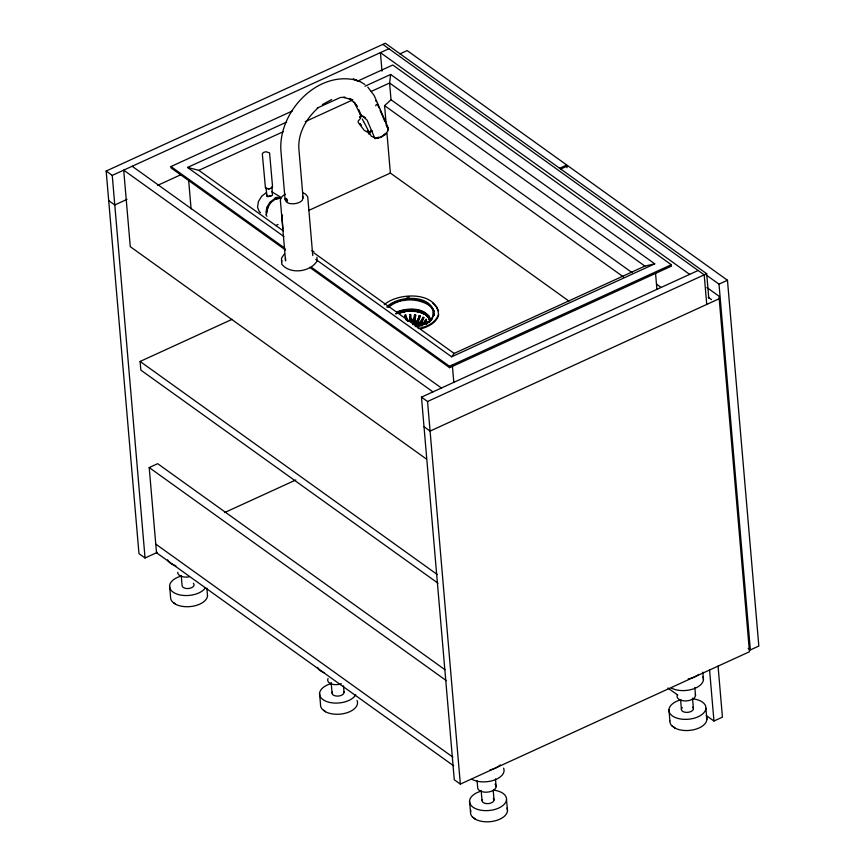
<?xml version="1.0" encoding="UTF-8"?>
<svg xmlns="http://www.w3.org/2000/svg" width="865" height="865" viewBox="0 0 865 865"><rect width="100%" height="100%" fill="white"/><g stroke="black" fill="none" stroke-linecap="round" stroke-linejoin="round"><path stroke-width="1.3" d="M271.913 186.667L272.453 195.328L267.901 196.712L266.874 195.998L266.896 194.776M414.605 314.774L415.557 314.979L414.53 314.979A7.417 1.86 -85 0 1 413.427 320.839L413.146 322.353M414.173 322.483L414.454 320.969A7.417 1.86 -85 0 0 415.557 315.109L415.632 314.903M409.729 314.59C411.372 313.671 408.691 316.46 409.945 318.59M413.167 322.569L413.448 321.034A7.677 1.925 -85 0 0 414.595 314.968M317.942 108.039C306.145 118.559 297.311 134.021 298.987 150.24L303.064 197.836L302.328 200.107A9.45 5.233 -4.9 0 1 298.047 202.907C293.992 204.367 284.985 204.681 285.234 198.582M315.747 259.381L451.617 356.812L654.729 263.836L390.645 74.466L389.596 83.018L391.034 99.778L632.088 272.637M388.05 128.809L387.617 126.366L374.188 95.55L367.776 87.073M265.955 212.866L266.809 207.373L269.999 202.172L274.659 198.68L279.546 197.804L278.487 197.447M266.528 213.915L267.793 207.222L267.08 211.806M417.611 321.931A7.547 3.428 -75.1 0 0 420.076 316.136L419.957 316.136A7.288 3.309 -75.1 0 1 417.579 321.737L417.319 322.256L419.514 322.71A7.309 4.595 -62.4 0 0 421.374 320.785C423.007 316.266 424.975 317.347 422.131 321.196A7.309 4.595 -62.4 0 1 420.271 323.121L419.374 324.472L418.595 323.845L419.374 324.472M282.563 214.985L282.001 217.212L282.963 228.955M423.169 317.217L421.774 319.899A7.093 4.455 -62.4 0 1 419.471 322.515L418.617 324.061M423.915 317.628L422.531 320.31A7.093 4.455 -62.4 0 1 420.217 322.926L419.352 324.256M419.082 322.775L417.308 322.039L416.995 323.391L416.076 323.11L416.649 321.445A7.288 3.309 -75.1 0 0 419.028 315.855L420.109 315.952M424.531 321.737C426.607 317.217 427.418 321.099 424.564 323.078A7.309 5.525 -44.8 0 1 422.261 324.689L421.147 325.878L420.617 325.37L421.677 323.964A7.093 5.363 -44.8 0 0 424.531 321.737M426.272 319.315L424.023 322.558A7.309 5.525 -44.8 0 1 421.731 324.17L420.617 325.37M426.045 319.315L426.575 319.834L425.061 322.256A7.093 5.363 -44.8 0 1 422.207 324.472L421.125 325.662L420.595 325.143M375.778 105.844L376.361 104.395M414.119 324.537L414.108 322.688M434.273 314.222C431.7 321.693 423.472 325.305 416.206 326.624M438.523 314.449C435.679 322.991 426.358 327.002 418.152 328.549M427.98 321.899L428.564 322.386M270.615 202.615L275.73 198.918L280.898 197.999M267.436 208.108L270.799 202.615M284.196 254.191L281.536 258.127L281.622 261.965M451.617 356.812L454.157 353.417L644.89 266.096L654.729 263.836M370.88 130.81L369.55 132.313L368.793 131.977M360.813 118.116L358.175 121.035L358.283 122.581L364.262 130.399L367.182 131.999M369.506 133.794L368.901 134.151L367.322 130.474M384.255 304.696C398.019 292.305 437.582 290.921 438.587 315.271C436.144 323.088 427.991 326.84 420.693 328.949M386.742 307.032C398.041 294.987 433.462 293.7 434.349 315.044M387.628 307.032C400.095 296.338 425.807 295.408 434.327 311.303M388.515 307.313C399.349 297.863 416.93 297.776 428.932 305.172M428.564 321.661C434.771 317.823 434.857 308.643 428.478 304.923M428.651 322.483L431.029 320.082M429.018 322.277L432.23 319.034M385.531 134.183L380.697 137.373L386.558 132.994L380.697 137.373L374.923 138.476L367.074 120.062L360.186 114.299L354.207 102.211L357.213 106.514L354.618 102.816L349.017 98.545L351.936 99.616L343.513 97.377L345.243 97.431L341.113 97.421M384.19 135.362L385.985 133.707M386.287 125.468L384.59 105.638L391.034 99.778M270.713 188.592L271.859 187.683M266.528 192.549L261.717 196.16L258.43 201.523L257.543 207.189L259.305 211.655L260.538 212.649M359.591 116.862L361.051 115.802M359.786 117.543L361.505 116.375M285.374 194.203C282.466 195.652 279.471 198.561 280.519 202.129L285.558 260.927L285.493 257.954M322.353 104.557L331.695 99.551M412.702 324.667C417.341 321.996 410.086 318.828 407.512 320.947M425.904 324.061L428.218 322.688M157.3 552.389L145.05 558.001L138.973 553.643L106.168 171.032L385.314 43.25L706.683 273.708L708.792 298.187M106.168 171.032L112.245 175.39L388.893 48.743M399.9 53.9L407.166 50.581L566.78 165.031L567.008 167.724M285.515 250.007L171.086 167.951L170.967 166.545L292.294 111.012M357.245 81.278L392.786 65.005L671.305 264.733L671.424 266.128L449.605 367.679L309.584 267.263M283.969 236.588L187.543 167.442L286.65 122.073M317.239 108.071L340.486 97.431M364.954 86.23L390.645 74.466M127.025 199.372L114.785 204.983L108.709 200.626M157.625 185.37L180.882 174.719M187.543 167.442L198.853 170.34L283.223 131.718M305.226 121.641L352.909 99.81M371.258 91.42L389.596 83.018L644.89 266.096M275.632 225.581L278.076 224.468M308.589 210.498L390.375 173.054L568.975 301.128M559.514 168.361L566.78 165.031M438.025 583.215L140.854 370.123L140.108 361.451L232.123 319.326M560.585 169.129L567.851 165.799L727.465 280.26L758.832 646.036L750.355 649.918L748.171 648.35M453.682 765.849L156.511 552.757L149.202 467.554L157.679 463.683L444.978 669.705M311.324 267.199L449.486 366.273L671.305 264.733M706.91 287.526L718.977 296.176L749.458 651.756L460.342 784.101L454.276 779.754L421.471 397.143L698.12 270.496M421.471 397.143L427.548 401.49L706.683 273.708M705.872 274.735L718.999 284.142L727.465 280.26M224.565 512.588L295.819 479.967M719.193 298.728L430.078 431.084L424.012 426.726M706.273 715.517L713.949 721.021L722.426 717.139L718.058 666.126M397.121 311.832C407.858 307.54 425.439 307.118 430.802 319.423M398.343 311.8L407.188 309.638M397.608 312.189C407.804 307.864 427.472 307.637 429.992 321.12M397.478 312.449C407.804 308.07 427.743 307.843 430.283 321.499M398.008 313.444L407.415 311.032L417.644 311.67M424.672 323.921L415.157 326.57M369.193 132.107L372.534 131.145L369.755 131.534L370.307 131.88M268.896 189.067L272.443 187.37L272.507 186.126L269.577 152.9L266.096 151.743L263.857 152.294L262.452 153.408L262.387 154.673L265.436 187.867L268.918 189.024M377.908 137.34L379.151 137.092M275.286 199.112L280.195 198.236M407.35 310.751C379.811 318.179 408.572 309.529 412.605 311.011M404.896 315.13C406.626 314.103 403.706 316.449 405.588 318.169A8.088 1.384 78.5 0 0 406.096 319.888M407.783 321.283L409.999 321.077M267.426 196.387L271.307 195.814M406.669 297.117L409.242 297.063M407.329 310.816L412.67 310.708M409.502 319.369L411.545 319.326M409.513 319.618L411.599 319.574M411.07 321.056L413.286 321.175M408.896 321.326L410.021 321.293M412.627 310.643L422.477 312.816M412.573 319.304L415.222 319.65M414.313 321.304L416.379 321.748M413.308 321.391L411.059 320.71M412.529 321.542L414.94 321.856M361.051 114.775L360.186 114.299L361.051 115.737M373.95 137.394L371.193 136.151L369.225 132.302M417.968 310.221L422.726 311.681M417.719 311.314L426.261 314.882M417.525 311.584L422.152 313.054M419.979 316.006L419.157 315.855A7.547 3.428 -75.1 0 1 416.692 321.65L414.476 321.164A7.677 1.925 -85 0 0 415.622 315.098M416.151 322.018L421.168 323.986M415.027 323.337L419.73 325.283M415.038 323.553L419.752 325.51M414.995 323.748L419.59 325.651M356.78 80.337C316.86 69.989 277.319 113.045 281.017 152.089L285.104 199.685M359.894 81.559L353.158 79.029L360.521 81.818L364.868 84.467M302.577 192.679L305.464 193.987L307.724 196.755L312.762 255.543M311.908 250.655L313.909 251.564M271.578 191.652L280.714 197.188M423.699 312.211L429.364 316.449M421.99 312.946L425.85 315.076L428.456 317.585L429.818 320.407M422.985 317.25L423.731 317.66M419.839 323.186L421.223 324.386M412.756 321.715L413.546 322.148M207.557 595.596A18.543 10.261 -4.9 0 1 195.566 605.63A18.543 10.261 -4.9 0 1 175.508 604.192L173.541 602.689M362.954 116.137L365.484 117.727M267.155 188.84L266.106 188.094L266.874 195.998M382.827 44.396L704.197 274.843L706.737 304.437M689.654 274.367L380.416 52.624L382.006 71.135M708.208 297.246L711.495 299.604M656.524 284.131L660.914 287.277M384.59 105.638L623.46 276.93M198.853 170.34L283.223 230.836M313.898 252.84L454.157 353.417M170.967 166.545L285.007 248.331M132.183 166.264L441.41 388.007M432.943 391.888L123.706 170.146L130.269 246.666L426.337 458.98M667.888 687.989L677.76 695.071M672.094 725.94L674.916 727.962L672.873 726.503M140.108 361.451L437.279 574.544M149.202 467.554L446.372 680.658M155.765 544.085L452.936 757.178M175.584 604.148L172.762 602.126A18.489 10.229 -4.9 0 1 170.556 597.066L169.605 585.929M472.712 817.22L475.523 819.241L473.49 817.782M432.684 302.999L436.555 306.707L438.566 310.892M426.034 314.752L428.954 317.455L430.348 320.364M425.634 314.936L428.218 317.412L429.57 320.212M423.007 322.504L424.391 323.824M421.742 324.678L422.325 325.445M362.381 119.132L363.592 121.695M323.51 710.23L325.554 711.7L322.732 709.678A18.489 10.229 -4.9 0 1 320.526 704.607L319.585 693.481M375.745 100.632L376.34 101.692M386.925 126.56L387.52 127.696L386.46 125.22M363.754 121.77L369.041 131.988M432.176 308.286L433.3 310.621M428.683 317.293L430.067 320.158M428.034 321.78L428.316 322.364M422.304 325.218L422.607 325.835M358.748 109.596L360.824 114.396M377.4 104.168L379 107.887M380.07 110.363L384.86 121.5M302.458 196.312L303.064 197.836M406.409 317.012L406.615 317.996A8.088 1.384 78.5 0 0 407.383 320.472M406.377 317.066L405.923 314.946M405.177 316.266L405.62 318.082A7.807 1.341 78.5 0 0 406.107 319.736M718.999 284.142L750.355 649.918M709.581 670.007L713.949 721.021M702.791 672.116L703.429 679.533M705.894 708.284L706.846 719.421M694.855 687.643L695.525 695.395M692.519 698.174L693.427 708.781M655.54 273.254L656.913 289.278M680.614 699.98L681.415 709.257M668.948 709.743L669.899 720.88M506.512 799.563L507.463 810.689M495.472 778.922L496.132 786.674M493.245 790.772L494.034 800.06M452.309 364.889L453.801 382.254M449.486 366.273L449.605 367.679M481.232 791.248L482.032 800.536M477.102 780.944L477.653 787.399A9.277 5.136 -4.9 0 0 488.974 791.929A9.277 5.136 -4.9 0 0 495.061 784.133M469.554 801.022L470.506 812.149M427.548 401.49L460.342 784.101M416.995 323.391L416.076 323.11M386.86 132.075L390.375 173.054M343.492 685.88L344.065 692.508M331.144 682.377L332.052 692.984M188.581 179.531L191.089 208.908M206.876 588.178L207.513 595.607M181.282 576.155L182.083 585.443A6.033 3.341 -4.9 0 0 189.435 588.384A6.033 3.341 -4.9 0 0 193.392 583.313M112.245 175.39L145.05 558.001M410.789 314.568L411.005 318.569M410.994 318.45L411.037 319.423M409.924 318.471L409.978 319.445M411.016 319.272L411.059 320.201M409.956 319.293L409.999 320.223M411.048 320.028L411.08 320.904M409.978 320.05L409.999 320.731M316.947 257.294L317.033 261.133C310.167 272.14 290.164 274.659 281.817 264.247L281.731 260.419M433.441 312.103L433.462 315.736M413.935 323.337L413.935 323.888M266.95 216.239A11.494 8.045 -54.4 0 1 265.825 214.369M275.005 197.771A11.494 8.045 -54.4 0 1 277.47 197.328M407.383 320.299A7.807 1.341 78.5 0 1 406.637 317.909M427.159 323.445A7.547 6.206 -20.6 0 1 426.499 324.094M427.515 322.623A7.288 6.001 -20.6 0 1 426.326 323.943M343.913 691.654A6.033 3.341 -4.9 0 1 337.847 696.109A6.033 3.341 -4.9 0 1 332.311 692.108M341.286 683.772A9.277 5.136 -4.9 0 1 331.046 683.815A9.277 5.136 -4.9 0 1 328.073 678.506M324.516 672.894A18.543 10.261 -4.9 0 1 317.563 667.38M357.04 700.488A18.543 10.261 -4.9 0 1 347.752 712.49A18.543 10.261 -4.9 0 1 325.478 711.733M355.742 694.714A18.543 10.261 -4.9 0 1 325.402 701.007A18.543 10.261 -4.9 0 1 331.522 683.512M493.342 798.406A6.033 3.341 -4.9 0 1 488.606 803.585A6.033 3.341 -4.9 0 1 482.281 799.66M503.592 768.152A18.543 10.261 -4.9 0 1 494.272 780.1A18.543 10.261 -4.9 0 1 472.074 779.376M507.02 808.04A18.543 10.261 -4.9 0 1 497.721 820.031A18.543 10.261 -4.9 0 1 475.458 819.285M472.744 817.338A18.543 10.261 -4.9 0 1 470.895 810.462M493.353 790.123A18.543 10.261 -4.9 0 1 503.322 805.174A18.543 10.261 -4.9 0 1 473.501 807.521A18.543 10.261 -4.9 0 1 481.491 791.053M500.305 764.93A18.543 10.261 -4.9 0 1 490.012 769.937M189.067 576.825A9.277 5.136 -4.9 0 1 177.703 572.306M175.876 565.775A18.543 10.261 -4.9 0 1 167.594 559.828M205.232 588.049A18.543 10.261 -4.9 0 1 174.849 593.185A18.543 10.261 -4.9 0 1 181.542 575.96M692.724 707.127A6.033 3.341 -4.9 0 1 691.124 711.43A6.033 3.341 -4.9 0 1 683.393 711.744A6.033 3.341 -4.9 0 1 682.323 707.548M695.298 694.065A9.277 5.136 -4.9 0 1 685.956 700.92A9.277 5.136 -4.9 0 1 677.436 694.779M702.986 676.873A18.543 10.261 -4.9 0 1 693.665 688.821A18.543 10.261 -4.9 0 1 671.456 688.097M706.402 716.761A18.543 10.261 -4.9 0 1 697.114 728.752A18.543 10.261 -4.9 0 1 674.841 728.006M672.127 726.07A18.543 10.261 -4.9 0 1 669.899 720.988M692.746 698.844A18.543 10.261 -4.9 0 1 702.715 713.906A18.543 10.261 -4.9 0 1 672.884 716.252A18.543 10.261 -4.9 0 1 680.885 699.785M698.779 674.441A18.543 10.261 -4.9 0 1 688.237 678.895M388.158 127.944L387.596 131.296L388.158 127.944M285.926 198.582L285.818 198.755A1.579 0.714 65.4 0 0 285.926 200.01L286.272 200.68A1.384 0.627 65.4 0 0 287.104 201.286L287.375 201.048A1.579 0.714 65.4 0 0 287.267 199.793L286.921 199.112A1.384 0.627 65.4 0 0 286.077 198.507L285.926 198.582M378.556 138.086L374.923 138.476L378.556 138.086M361.105 125.241L359.84 123.695L361.105 125.241"/></g></svg>
